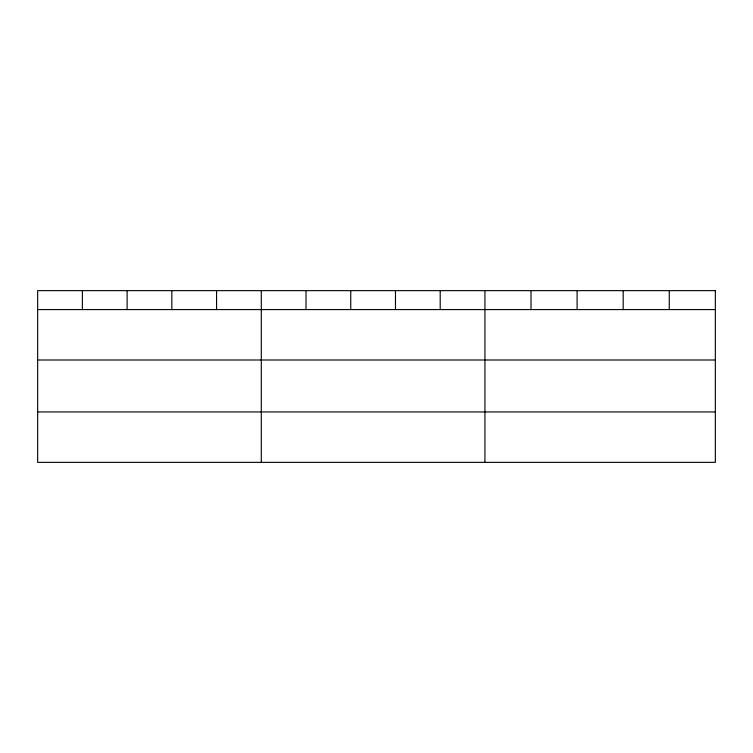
<?xml version="1.0" encoding="UTF-8"?>
<svg xmlns="http://www.w3.org/2000/svg" width="753" height="753" viewBox="0 0 753 753"><rect width="100%" height="100%" fill="white"/><g stroke="black" fill="none" stroke-linecap="round" stroke-linejoin="round"><path stroke-width="1.13" d="M37.65 309.577L715.35 309.577M37.65 360L715.35 360M37.65 411.947L715.35 411.947M669.266 290.639L669.266 309.577M623.183 290.639L623.183 309.577M577.099 290.639L577.099 309.577M531.016 290.639L531.016 309.577M484.932 290.639L484.932 462.361M440.204 290.639L440.204 309.577M395.476 290.639L395.476 309.577M350.747 290.639L350.747 309.577M306.019 290.639L306.019 309.577M261.291 290.639L261.291 462.361M216.563 290.639L216.563 309.577M171.835 290.639L171.835 309.577M127.106 290.639L127.106 309.577M82.378 290.639L82.378 309.577M715.35 290.639L37.65 290.639L37.65 462.361L715.35 462.361L715.35 290.639"/></g></svg>
